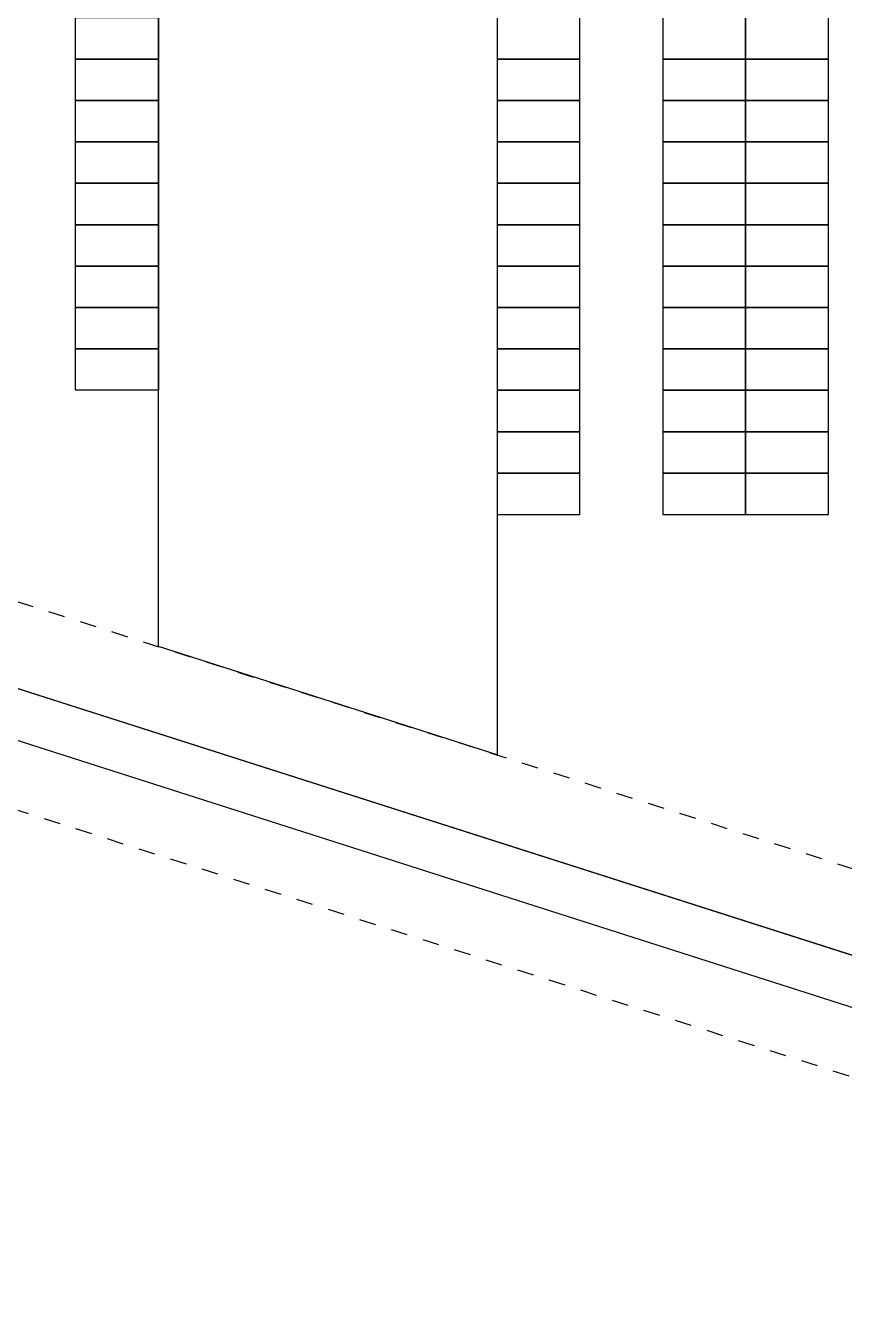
# Model space of a CAD drawing. Header units: millimetres. Extents: x 409504 to 410674, y 7402686 to 14806894.
# Drawn here: x 410011.6 to 410061, y 7402719 to 7402797 of the extents above; entities that cross this region are included whole.
import ezdxf

# ---------------------------------------------------------------- set-up
doc = ezdxf.new("R2010")
doc.units = ezdxf.units.MM
doc.linetypes.add('JIS_02_1.0', pattern=[2, 1, -1])
for name, color, linetype in [('.. Vagas de Garagem', 2, 'Continuous'), ('G_meiofio', 8, 'Continuous'), ('G_quadra', 4, 'Continuous'), ('G_txareasdatas', 1, 'Continuous')]:
    doc.layers.add(name, color=color, linetype=linetype)

msp = doc.modelspace()

# ---------------------------------------------------------------- linework, layer by layer
at = {"layer": '.. Vagas de Garagem'}
for points in [[(410014.597, 7402797.517), (410019.597, 7402797.517), (410019.597, 7402795.017), (410014.597, 7402795.017), (410014.597, 7402797.517)], [(410045.044, 7402797.517), (410040.044, 7402797.517), (410040.044, 7402795.017), (410045.044, 7402795.017), (410045.044, 7402797.517)], [(410055.044, 7402797.517), (410050.044, 7402797.517), (410050.044, 7402795.017), (410055.044, 7402795.017), (410055.044, 7402797.517)], [(410060.044, 7402797.517), (410055.044, 7402797.517), (410055.044, 7402795.017), (410060.044, 7402795.017), (410060.044, 7402797.517)], [(410014.597, 7402795.017), (410019.597, 7402795.017), (410019.597, 7402792.517), (410014.597, 7402792.517), (410014.597, 7402795.017)], [(410045.044, 7402795.017), (410040.044, 7402795.017), (410040.044, 7402792.517), (410045.044, 7402792.517), (410045.044, 7402795.017)], [(410055.044, 7402795.017), (410050.044, 7402795.017), (410050.044, 7402792.517), (410055.044, 7402792.517), (410055.044, 7402795.017)], [(410060.044, 7402795.017), (410055.044, 7402795.017), (410055.044, 7402792.517), (410060.044, 7402792.517), (410060.044, 7402795.017)], [(410014.597, 7402792.517), (410019.597, 7402792.517), (410019.597, 7402790.017), (410014.597, 7402790.017), (410014.597, 7402792.517)], [(410045.044, 7402792.517), (410040.044, 7402792.517), (410040.044, 7402790.017), (410045.044, 7402790.017), (410045.044, 7402792.517)], [(410055.044, 7402792.517), (410050.044, 7402792.517), (410050.044, 7402790.017), (410055.044, 7402790.017), (410055.044, 7402792.517)], [(410060.044, 7402792.517), (410055.044, 7402792.517), (410055.044, 7402790.017), (410060.044, 7402790.017), (410060.044, 7402792.517)], [(410014.597, 7402790.017), (410019.597, 7402790.017), (410019.597, 7402787.517), (410014.597, 7402787.517), (410014.597, 7402790.017)], [(410045.044, 7402790.017), (410040.044, 7402790.017), (410040.044, 7402787.517), (410045.044, 7402787.517), (410045.044, 7402790.017)], [(410055.044, 7402790.017), (410050.044, 7402790.017), (410050.044, 7402787.517), (410055.044, 7402787.517), (410055.044, 7402790.017)], [(410060.044, 7402790.017), (410055.044, 7402790.017), (410055.044, 7402787.517), (410060.044, 7402787.517), (410060.044, 7402790.017)], [(410014.597, 7402787.517), (410019.597, 7402787.517), (410019.597, 7402785.017), (410014.597, 7402785.017), (410014.597, 7402787.517)], [(410045.044, 7402787.517), (410040.044, 7402787.517), (410040.044, 7402785.017), (410045.044, 7402785.017), (410045.044, 7402787.517)], [(410055.044, 7402787.517), (410050.044, 7402787.517), (410050.044, 7402785.017), (410055.044, 7402785.017), (410055.044, 7402787.517)], [(410060.044, 7402787.517), (410055.044, 7402787.517), (410055.044, 7402785.017), (410060.044, 7402785.017), (410060.044, 7402787.517)], [(410014.597, 7402785.017), (410019.597, 7402785.017), (410019.597, 7402782.517), (410014.597, 7402782.517), (410014.597, 7402785.017)], [(410045.044, 7402785.017), (410040.044, 7402785.017), (410040.044, 7402782.517), (410045.044, 7402782.517), (410045.044, 7402785.017)], [(410055.044, 7402785.017), (410050.044, 7402785.017), (410050.044, 7402782.517), (410055.044, 7402782.517), (410055.044, 7402785.017)], [(410060.044, 7402785.017), (410055.044, 7402785.017), (410055.044, 7402782.517), (410060.044, 7402782.517), (410060.044, 7402785.017)], [(410014.597, 7402782.517), (410019.597, 7402782.517), (410019.597, 7402780.017), (410014.597, 7402780.017), (410014.597, 7402782.517)], [(410045.044, 7402782.517), (410040.044, 7402782.517), (410040.044, 7402780.017), (410045.044, 7402780.017), (410045.044, 7402782.517)], [(410055.044, 7402782.517), (410050.044, 7402782.517), (410050.044, 7402780.017), (410055.044, 7402780.017), (410055.044, 7402782.517)], [(410060.044, 7402782.517), (410055.044, 7402782.517), (410055.044, 7402780.017), (410060.044, 7402780.017), (410060.044, 7402782.517)], [(410014.597, 7402780.017), (410019.597, 7402780.017), (410019.597, 7402777.517), (410014.597, 7402777.517), (410014.597, 7402780.017)], [(410045.044, 7402780.017), (410040.044, 7402780.017), (410040.044, 7402777.517), (410045.044, 7402777.517), (410045.044, 7402780.017)], [(410055.044, 7402780.017), (410050.044, 7402780.017), (410050.044, 7402777.517), (410055.044, 7402777.517), (410055.044, 7402780.017)], [(410060.044, 7402780.017), (410055.044, 7402780.017), (410055.044, 7402777.517), (410060.044, 7402777.517), (410060.044, 7402780.017)], [(410014.597, 7402777.517), (410019.597, 7402777.517), (410019.597, 7402775.017), (410014.597, 7402775.017), (410014.597, 7402777.517)], [(410045.044, 7402777.517), (410040.044, 7402777.517), (410040.044, 7402775.017), (410045.044, 7402775.017), (410045.044, 7402777.517)], [(410055.044, 7402777.517), (410050.044, 7402777.517), (410050.044, 7402775.017), (410055.044, 7402775.017), (410055.044, 7402777.517)], [(410060.044, 7402777.517), (410055.044, 7402777.517), (410055.044, 7402775.017), (410060.044, 7402775.017), (410060.044, 7402777.517)], [(410045.044, 7402775.017), (410040.044, 7402775.017), (410040.044, 7402772.517), (410045.044, 7402772.517), (410045.044, 7402775.017)], [(410055.044, 7402775.017), (410050.044, 7402775.017), (410050.044, 7402772.517), (410055.044, 7402772.517), (410055.044, 7402775.017)], [(410060.044, 7402775.017), (410055.044, 7402775.017), (410055.044, 7402772.517), (410060.044, 7402772.517), (410060.044, 7402775.017)], [(410045.044, 7402772.517), (410040.044, 7402772.517), (410040.044, 7402770.017), (410045.044, 7402770.017), (410045.044, 7402772.517)], [(410055.044, 7402772.517), (410050.044, 7402772.517), (410050.044, 7402770.017), (410055.044, 7402770.017), (410055.044, 7402772.517)], [(410060.044, 7402772.517), (410055.044, 7402772.517), (410055.044, 7402770.017), (410060.044, 7402770.017), (410060.044, 7402772.517)], [(410045.044, 7402770.017), (410040.044, 7402770.017), (410040.044, 7402767.517), (410045.044, 7402767.517), (410045.044, 7402770.017)], [(410055.044, 7402770.017), (410050.044, 7402770.017), (410050.044, 7402767.517), (410055.044, 7402767.517), (410055.044, 7402770.017)], [(410060.044, 7402770.017), (410055.044, 7402770.017), (410055.044, 7402767.517), (410060.044, 7402767.517), (410060.044, 7402770.017)]]:
    msp.add_lwpolyline(points, dxfattribs=at)
at = {"layer": 'G_meiofio', "linetype": 'JIS_02_1.0'}
msp.add_line((410107.014, 7402718.985), (409707.551, 7402846.726), dxfattribs=at)
at = {"layer": 'G_meiofio'}
msp.add_line((410092.093, 7402727.957), (409914.093, 7402784.878), dxfattribs=at)
at = {"layer": 'G_meiofio', "linetype": 'JIS_02_1.0'}
msp.add_lwpolyline([(409952.007, 7402858.658), (409924.007, 7402858.658), (409924.007, 7402834.065), (409952.007, 7402834.065), (409952.007, 7402781.153), (410088.007, 7402737.662), (410088.007, 7402922.065), (409952.007, 7402922.065)], close=True, dxfattribs=at)
at = {"layer": 'G_quadra'}
msp.add_line((410093.007, 7402730.814), (409919.007, 7402786.456), dxfattribs=at)
at = {"layer": 'G_txareasdatas'}
msp.add_lwpolyline([(409949.007, 7402861.658), (409919.007, 7402861.658), (409919.007, 7402831.065), (409949.007, 7402831.065), (409949.007, 7402776.863), (410093.007, 7402730.814), (410093.007, 7402927.065), (409949.007, 7402927.065), (409949.007, 7402861.658)], dxfattribs=at)
msp.add_lwpolyline([(410019.597, 7402905.017), (410040.044, 7402905.017), (410040.044, 7402753), (410019.597, 7402759.539)], close=True, dxfattribs=at)

doc.saveas('drawing.dxf')
